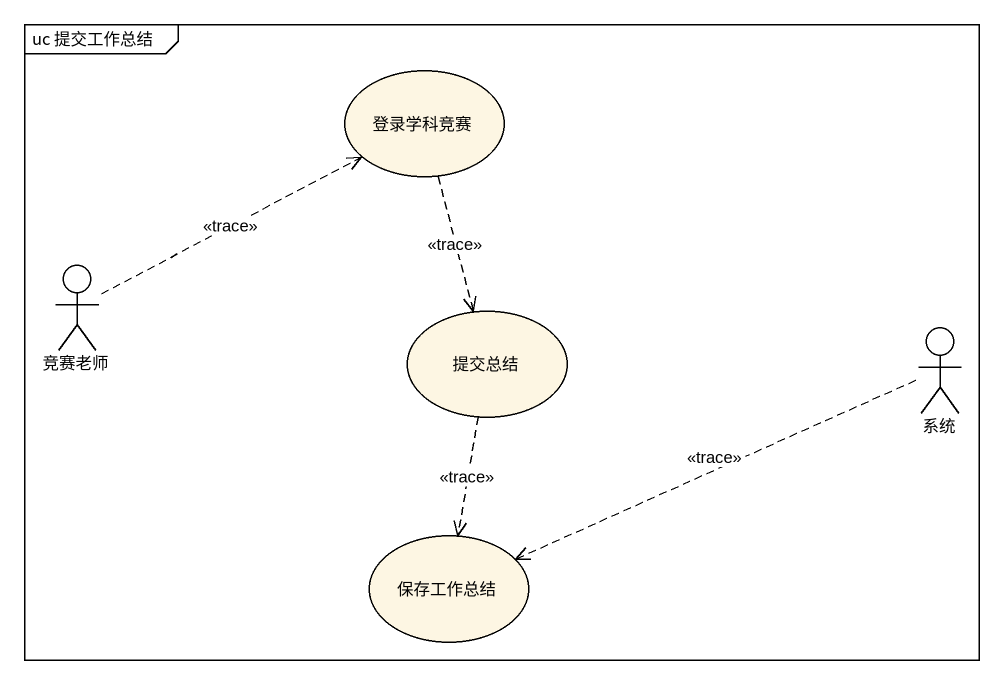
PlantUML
@startuml
mainframe uc 提交工作总结
usecase 登录学科竞赛
actor 竞赛老师
usecase 提交总结
actor 系统
usecase 保存工作总结
登录学科竞赛 ..> 提交总结 : <<trace>>
竞赛老师 .up.> 登录学科竞赛 : <<trace>>
提交总结 ..> 保存工作总结 : <<trace>>
系统 .left.> 保存工作总结 : <<trace>>
@enduml
